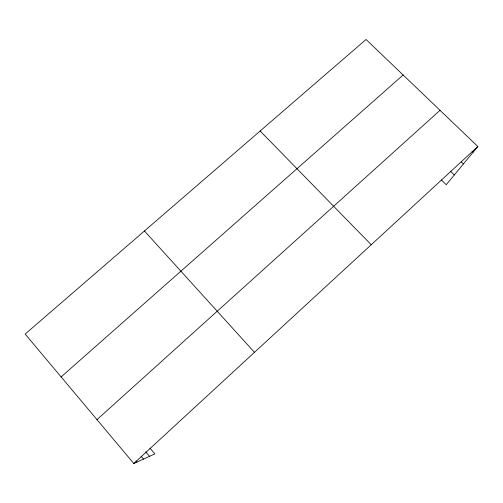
<?xml version="1.0" encoding="UTF-8"?>
<svg xmlns="http://www.w3.org/2000/svg" width="503" height="503" viewBox="0 0 503 503"><rect width="100%" height="100%" fill="white"/><g stroke="black" fill="none" stroke-linecap="round" stroke-linejoin="round"><path stroke-width="0.75" d="M149.944 448.116L154.867 453.913L133.817 463.515L25.15 334.067L366.046 39.486L477.85 146.511L446.236 184.702L441.414 179.973M133.817 463.515L477.85 146.511M96.985 419.64L440.043 110.32M61.121 376.917L403.142 74.997M472.04 151.158L473.134 152.208M461.207 161.803L463.42 163.947M450.38 171.121L454.31 174.943M260.145 130.994L371.233 244.754M144.443 230.978L254.48 352.333M145.669 451.757L149.548 456.34M141.098 456.252L143.5 459.101M135.986 460.867L136.992 462.068"/></g></svg>
